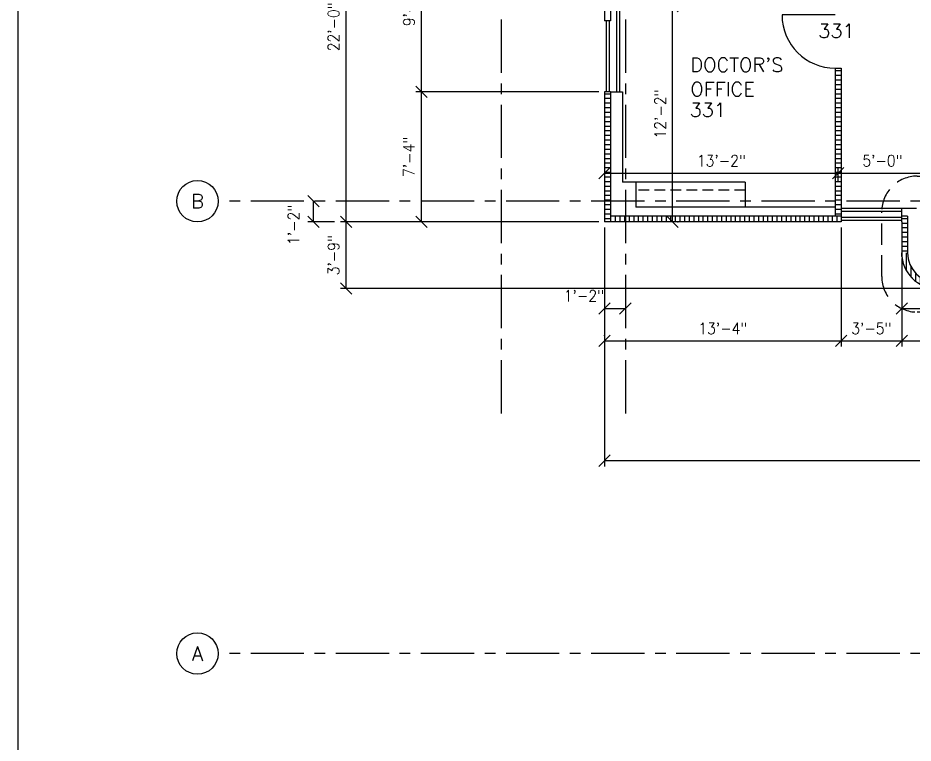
# Model space of a CAD drawing. Header units: inches. Extents: x 0 to 3828, y 0 to 2820.
# Drawn here: x 0 to 606, y 1107 to 1598 of the extents above; entities that cross this region are included whole.
import ezdxf
from ezdxf.enums import TextEntityAlignment as Align

# ---------------------------------------------------------------- set-up
doc = ezdxf.new("R2010")
doc.units = ezdxf.units.IN
doc.header["$LTSCALE"] = 28.8
doc.header["$MEASUREMENT"] = 0
for name, pattern in [('CENTER', [2, 1.25, -0.25, 0.25, -0.25]), ('DASHED', [0.75, 0.5, -0.25]), ('HIDDEN', [0.375, 0.25, -0.125])]:
    doc.linetypes.add(name, pattern=pattern)
for name, color, linetype in [('A-ANNO-DIMS', 1, 'Continuous'), ('A-ANNO-TEXT', 7, 'Continuous'), ('A-ANNO-TTLB', 6, 'Continuous'), ('A-DOOR', 6, 'Continuous'), ('A-FLOR-FURN', 74, 'Continuous'), ('A-GLAZ', 5, 'Continuous'), ('A-GRID', 1, 'CENTER'), ('A-WALL', 4, 'Continuous'), ('A-WALL-PATT', 9, 'Continuous')]:
    doc.layers.add(name, color=color, linetype=linetype)
doc.styles.add('RS', font='romans.shx', dxfattribs={"width": 0.9})
doc.dimstyles.get("Standard").update_dxf_attribs({"dimtxt": 0.18, "dimasz": 0.18, "dimexe": 0.18, "dimexo": 0.0625, "dimgap": 0.09, "dimtad": 0, "dimtih": 1, "dimtoh": 1, "dimdec": 4, "dimzin": 0, "dimdsep": 46, "dimtxsty": 'Standard', "dimcen": 0.09, "dimadec": 0, "dimazin": 0, "dimtfac": 1, "dimtdec": 4, "dimtofl": 0, "dimtmove": 0, "dimatfit": 3, "dimfxl": 0, "dimtolj": 1, "dimtzin": 0, "dimarcsym": 0})
pattern_1 = [(0, (-655, -97), (1e-15, 3.125), [])]
pattern_2 = [(90, (-655, -97), (-3.125, 7e-16), [])]

# ---------------------------------------------------------------- blocks, each defined once
blk = doc.blocks.new('C012')
blk.add_line((0, 0), (-36, 0))
blk.add_arc((0, 0), 36, 180, 270)
blk = doc.blocks.new('C001')
blk.add_circle((0, 0), 14)
blk = doc.blocks.new('_OBLIQUE')
at = {"color": 0, "linetype": 'ByBlock', "lineweight": -2}
blk.add_line((-0.5, -0.5), (0.5, 0.5), dxfattribs=at)
blk = doc.blocks.new('*D156')
at = {"layer": 'A-ANNO-DIMS', "color": 0}
for p, q in [((397, 1456.16), (397, 1294.66)), ((937, 1456.16), (937, 1294.66)), ((397, 1298.5), (937, 1298.5))]:
    blk.add_line(p, q, dxfattribs=at)
at = {"layer": 'Defpoints', "color": 0}
for p in [(397, 1460), (937, 1460), (937, 1298.5)]:
    blk.add_point(p, dxfattribs=at)
at = {"layer": 'A-ANNO-DIMS', "color": 0, "xscale": 7.68, "yscale": 7.68, "zscale": 7.68, "rotation": 180}
blk.add_blockref('_OBLIQUE', (397, 1298.5), dxfattribs=at)
at = {"layer": 'A-ANNO-DIMS', "color": 0, "xscale": 7.68, "yscale": 7.68, "zscale": 7.68}
blk.add_blockref('_OBLIQUE', (937, 1298.5), dxfattribs=at)
at = {"layer": 'A-ANNO-DIMS', "color": 7, "insert": (667, 1306.91), "char_height": 7.68, "attachment_point": 5, "style": 'RS'}
blk.add_mtext('\\A1;45\'-0"', dxfattribs=at)
blk = doc.blocks.new('*D158')
at = {"layer": 'A-ANNO-DIMS', "color": 0}
for p, q in [((557, 1456.16), (557, 1375.66)), ((397, 1382.84), (397, 1383.34)), ((397, 1379.5), (557, 1379.5))]:
    blk.add_line(p, q, dxfattribs=at)
at = {"layer": 'Defpoints', "color": 0}
for p in [(557, 1460), (397, 1379), (557, 1379.5)]:
    blk.add_point(p, dxfattribs=at)
at = {"layer": 'A-ANNO-DIMS', "color": 0, "xscale": 7.68, "yscale": 7.68, "zscale": 7.68, "rotation": 180}
blk.add_blockref('_OBLIQUE', (397, 1379.5), dxfattribs=at)
at = {"layer": 'A-ANNO-DIMS', "color": 0, "xscale": 7.68, "yscale": 7.68, "zscale": 7.68}
blk.add_blockref('_OBLIQUE', (557, 1379.5), dxfattribs=at)
at = {"layer": 'A-ANNO-DIMS', "color": 7, "insert": (477, 1387.91), "char_height": 7.68, "attachment_point": 5, "style": 'RS'}
blk.add_mtext('\\A1;13\'-4"', dxfattribs=at)
blk = doc.blocks.new('*D159')
at = {"layer": 'A-ANNO-DIMS', "color": 0}
for p, q in [((557, 1456.16), (557, 1375.66)), ((598, 1435.16), (598, 1375.66)), ((557, 1379.5), (598, 1379.5))]:
    blk.add_line(p, q, dxfattribs=at)
at = {"layer": 'Defpoints', "color": 0}
for p in [(557, 1460), (598, 1439), (598, 1379.5)]:
    blk.add_point(p, dxfattribs=at)
at = {"layer": 'A-ANNO-DIMS', "color": 0, "xscale": 7.68, "yscale": 7.68, "zscale": 7.68, "rotation": 180}
blk.add_blockref('_OBLIQUE', (557, 1379.5), dxfattribs=at)
at = {"layer": 'A-ANNO-DIMS', "color": 0, "xscale": 7.68, "yscale": 7.68, "zscale": 7.68}
blk.add_blockref('_OBLIQUE', (598, 1379.5), dxfattribs=at)
at = {"layer": 'A-ANNO-DIMS', "color": 7, "insert": (577.5, 1387.91), "char_height": 7.68, "attachment_point": 5, "style": 'RS'}
blk.add_mtext('\\A1;3\'-5"', dxfattribs=at)
blk = doc.blocks.new('*D160')
at = {"layer": 'A-ANNO-DIMS', "color": 0}
for p, q in [((598, 1435.16), (598, 1375.66)), ((615, 1390.66), (615, 1375.66)), ((598, 1379.5), (615, 1379.5))]:
    blk.add_line(p, q, dxfattribs=at)
at = {"layer": 'Defpoints', "color": 0}
for p in [(598, 1439), (615, 1394.5), (615, 1379.5)]:
    blk.add_point(p, dxfattribs=at)
at = {"layer": 'A-ANNO-DIMS', "color": 0, "xscale": 7.68, "yscale": 7.68, "zscale": 7.68, "rotation": 180}
blk.add_blockref('_OBLIQUE', (598, 1379.5), dxfattribs=at)
at = {"layer": 'A-ANNO-DIMS', "color": 0, "xscale": 7.68, "yscale": 7.68, "zscale": 7.68}
blk.add_blockref('_OBLIQUE', (615, 1379.5), dxfattribs=at)
blk = doc.blocks.new('*D165')
at = {"layer": 'A-ANNO-DIMS', "color": 0}
blk.add_line((397, 1401.5), (411, 1401.5), dxfattribs=at)
at = {"layer": 'Defpoints', "color": 0}
for p in [(397, 1401.5), (411, 1401.5), (411, 1401.5)]:
    blk.add_point(p, dxfattribs=at)
at = {"layer": 'A-ANNO-DIMS', "color": 0, "xscale": 7.68, "yscale": 7.68, "zscale": 7.68, "rotation": 180}
blk.add_blockref('_OBLIQUE', (397, 1401.5), dxfattribs=at)
at = {"layer": 'A-ANNO-DIMS', "color": 0, "xscale": 7.68, "yscale": 7.68, "zscale": 7.68}
blk.add_blockref('_OBLIQUE', (411, 1401.5), dxfattribs=at)
at = {"layer": 'A-ANNO-DIMS', "color": 7, "insert": (383, 1410), "char_height": 7.68, "attachment_point": 5, "style": 'RS'}
blk.add_mtext('\\A1;1\'-2"', dxfattribs=at)
blk = doc.blocks.new('*D15')
at = {"layer": 'A-ANNO-DIMS', "color": 0}
blk.add_line((598, 1401.5), (615, 1401.5), dxfattribs=at)
at = {"layer": 'Defpoints', "color": 0}
for p in [(598, 1401.5), (615, 1401.5), (615, 1401.5)]:
    blk.add_point(p, dxfattribs=at)
at = {"layer": 'A-ANNO-DIMS', "color": 0, "xscale": 7.68, "yscale": 7.68, "zscale": 7.68, "rotation": 180}
blk.add_blockref('_OBLIQUE', (598, 1401.5), dxfattribs=at)
at = {"layer": 'A-ANNO-DIMS', "color": 0, "xscale": 7.68, "yscale": 7.68, "zscale": 7.68}
blk.add_blockref('_OBLIQUE', (615, 1401.5), dxfattribs=at)
at = {"layer": 'A-ANNO-DIMS', "color": 7, "insert": (634, 1409), "char_height": 7.68, "attachment_point": 5, "style": 'RS'}
blk.add_mtext('\\A1;1\'-5"', dxfattribs=at)
blk = doc.blocks.new('*D175')
at = {"layer": 'A-ANNO-DIMS', "color": 0}
for p, q in [((393.16, 1460), (218.16, 1460)), ((222, 1415), (222, 1460)), ((618.16, 1415), (218.16, 1415))]:
    blk.add_line(p, q, dxfattribs=at)
at = {"layer": 'Defpoints', "color": 0}
for p in [(222, 1460), (397, 1460), (622, 1415)]:
    blk.add_point(p, dxfattribs=at)
at = {"layer": 'A-ANNO-DIMS', "color": 0, "xscale": 7.68, "yscale": 7.68, "zscale": 7.68}
for p, rotation in [((222, 1460), 90), ((222, 1415), 270)]:
    blk.add_blockref('_OBLIQUE', p, dxfattribs=dict(at, rotation=rotation))
at = {"layer": 'A-ANNO-DIMS', "color": 7, "insert": (213.59, 1437.5), "char_height": 7.68, "attachment_point": 5, "rotation": 90, "style": 'RS'}
blk.add_mtext('\\A1;3\'-9"', dxfattribs=at)
blk = doc.blocks.new('*D176')
at = {"layer": 'A-ANNO-DIMS', "color": 0}
for p, q in [((329.16, 1724), (218.16, 1724)), ((222, 1460), (222, 1724)), ((393.16, 1460), (218.16, 1460))]:
    blk.add_line(p, q, dxfattribs=at)
at = {"layer": 'Defpoints', "color": 0}
for p in [(222, 1724), (333, 1724), (397, 1460)]:
    blk.add_point(p, dxfattribs=at)
at = {"layer": 'A-ANNO-DIMS', "color": 0, "xscale": 7.68, "yscale": 7.68, "zscale": 7.68}
for p, rotation in [((222, 1724), 90), ((222, 1460), 270)]:
    blk.add_blockref('_OBLIQUE', p, dxfattribs=dict(at, rotation=rotation))
at = {"layer": 'A-ANNO-DIMS', "color": 7, "insert": (213.59, 1592), "char_height": 7.68, "attachment_point": 5, "rotation": 90, "style": 'RS'}
blk.add_mtext('\\A1;22\'-0"', dxfattribs=at)
blk = doc.blocks.new('*D180')
at = {"layer": 'A-ANNO-DIMS', "color": 0}
for p, q in [((393.16, 1548), (269.16, 1548)), ((273, 1460), (273, 1548)), ((269.66, 1460), (269.16, 1460))]:
    blk.add_line(p, q, dxfattribs=at)
at = {"layer": 'Defpoints', "color": 0}
for p in [(273, 1548), (397, 1548), (273.5, 1460)]:
    blk.add_point(p, dxfattribs=at)
at = {"layer": 'A-ANNO-DIMS', "color": 0, "xscale": 7.68, "yscale": 7.68, "zscale": 7.68}
for p, rotation in [((273, 1548), 90), ((273, 1460), 270)]:
    blk.add_blockref('_OBLIQUE', p, dxfattribs=dict(at, rotation=rotation))
at = {"layer": 'A-ANNO-DIMS', "color": 7, "insert": (264.59, 1504), "char_height": 7.68, "attachment_point": 5, "rotation": 90, "style": 'RS'}
blk.add_mtext('\\A1;7\'-4"', dxfattribs=at)
blk = doc.blocks.new('*D181')
at = {"layer": 'A-ANNO-DIMS', "color": 0}
for p, q in [((393.16, 1664), (269.16, 1664)), ((273, 1548), (273, 1664)), ((393.16, 1548), (269.16, 1548))]:
    blk.add_line(p, q, dxfattribs=at)
at = {"layer": 'Defpoints', "color": 0}
for p in [(273, 1664), (397, 1664), (397, 1548)]:
    blk.add_point(p, dxfattribs=at)
at = {"layer": 'A-ANNO-DIMS', "color": 0, "xscale": 7.68, "yscale": 7.68, "zscale": 7.68}
for p, rotation in [((273, 1664), 90), ((273, 1548), 270)]:
    blk.add_blockref('_OBLIQUE', p, dxfattribs=dict(at, rotation=rotation))
at = {"layer": 'A-ANNO-DIMS', "color": 7, "insert": (264.59, 1606), "char_height": 7.68, "attachment_point": 5, "rotation": 90, "style": 'RS'}
blk.add_mtext('\\A1;9\'-8"', dxfattribs=at)
blk = doc.blocks.new('*D174')
at = {"layer": 'A-ANNO-DIMS', "color": 0}
for p, q in [((200, 1460), (200, 1474)), ((214.32, 1460), (196.16, 1460))]:
    blk.add_line(p, q, dxfattribs=at)
at = {"layer": 'Defpoints', "color": 0}
for p in [(200, 1474), (200, 1474), (218.16, 1460)]:
    blk.add_point(p, dxfattribs=at)
at = {"layer": 'A-ANNO-DIMS', "color": 0, "xscale": 7.68, "yscale": 7.68, "zscale": 7.68}
for p, rotation in [((200, 1474), 90), ((200, 1460), 270)]:
    blk.add_blockref('_OBLIQUE', p, dxfattribs=dict(at, rotation=rotation))
at = {"layer": 'A-ANNO-DIMS', "color": 7, "insert": (186.5, 1458), "char_height": 7.68, "attachment_point": 5, "rotation": 90, "style": 'RS'}
blk.add_mtext('\\A1;1\'-2"', dxfattribs=at)
blk = doc.blocks.new('*D237')
at = {"layer": 'A-ANNO-DIMS', "color": 0}
for p, q in [((429.34, 1606), (446.84, 1606)), ((443, 1460), (443, 1606)), ((446.34, 1460), (446.84, 1460))]:
    blk.add_line(p, q, dxfattribs=at)
at = {"layer": 'Defpoints', "color": 0}
for p in [(425.5, 1606), (443, 1606), (442.5, 1460)]:
    blk.add_point(p, dxfattribs=at)
at = {"layer": 'A-ANNO-DIMS', "color": 0, "xscale": 7.68, "yscale": 7.68, "zscale": 7.68}
for p, rotation in [((443, 1606), 90), ((443, 1460), 270)]:
    blk.add_blockref('_OBLIQUE', p, dxfattribs=dict(at, rotation=rotation))
at = {"layer": 'A-ANNO-DIMS', "color": 7, "insert": (434.59, 1533), "char_height": 7.68, "attachment_point": 5, "rotation": 90, "style": 'RS'}
blk.add_mtext('\\A1;12\'-2"', dxfattribs=at)
blk = doc.blocks.new('*D244')
at = {"layer": 'A-ANNO-DIMS', "color": 0}
for p, q in [((555, 1486.84), (555, 1496.84)), ((397, 1493), (555, 1493)), ((397, 1491.16), (397, 1489.16))]:
    blk.add_line(p, q, dxfattribs=at)
at = {"layer": 'Defpoints', "color": 0}
for p in [(397, 1495), (555, 1493), (555, 1483)]:
    blk.add_point(p, dxfattribs=at)
at = {"layer": 'A-ANNO-DIMS', "color": 0, "xscale": 7.68, "yscale": 7.68, "zscale": 7.68, "rotation": 180}
blk.add_blockref('_OBLIQUE', (397, 1493), dxfattribs=at)
at = {"layer": 'A-ANNO-DIMS', "color": 0, "xscale": 7.68, "yscale": 7.68, "zscale": 7.68}
blk.add_blockref('_OBLIQUE', (555, 1493), dxfattribs=at)
at = {"layer": 'A-ANNO-DIMS', "color": 7, "insert": (476, 1501.41), "char_height": 7.68, "attachment_point": 5, "style": 'RS'}
blk.add_mtext('\\A1;13\'-2"', dxfattribs=at)
blk = doc.blocks.new('*D245')
at = {"layer": 'A-ANNO-DIMS', "color": 0}
for p, q in [((555, 1486.84), (555, 1496.84)), ((615, 1490.34), (615, 1496.84)), ((555, 1493), (615, 1493))]:
    blk.add_line(p, q, dxfattribs=at)
at = {"layer": 'Defpoints', "color": 0}
for p in [(615, 1493), (615, 1486.5), (555, 1483)]:
    blk.add_point(p, dxfattribs=at)
at = {"layer": 'A-ANNO-DIMS', "color": 0, "xscale": 7.68, "yscale": 7.68, "zscale": 7.68, "rotation": 180}
blk.add_blockref('_OBLIQUE', (555, 1493), dxfattribs=at)
at = {"layer": 'A-ANNO-DIMS', "color": 0, "xscale": 7.68, "yscale": 7.68, "zscale": 7.68}
blk.add_blockref('_OBLIQUE', (615, 1493), dxfattribs=at)
at = {"layer": 'A-ANNO-DIMS', "color": 7, "insert": (585, 1501.41), "char_height": 7.68, "attachment_point": 5, "style": 'RS'}
blk.add_mtext('\\A1;5\'-0"', dxfattribs=at)

msp = doc.modelspace()

# ---------------------------------------------------------------- hatches: boundary and pattern name
at = {"layer": 'A-WALL-PATT'}
h = msp.add_hatch(dxfattribs=at)
h.set_pattern_fill('ANSI31', color=256, scale=25, angle=315, style=0)
h.set_pattern_definition(pattern_1)
h.paths.add_polyline_path([(557, 1564), (553, 1564), (553, 1464), (557, 1464)])
h = msp.add_hatch(dxfattribs=at)
h.set_pattern_fill('ANSI31', color=256, scale=25, angle=315, style=0)
h.set_pattern_definition(pattern_1)
h.paths.add_polyline_path([(401, 1548), (397, 1548), (397, 1460), (401, 1460)])
h = msp.add_hatch(dxfattribs=at)
h.set_pattern_fill('ANSI31', color=256, scale=25, angle=45, style=0)
h.set_pattern_definition(pattern_2)
h.paths.add_polyline_path([(557, 1464), (401, 1464), (401, 1460), (557, 1460)])
h = msp.add_hatch(dxfattribs=at)
h.set_pattern_fill('ANSI31', color=256, scale=25, angle=315, style=0)
h.set_pattern_definition(pattern_1)
h.paths.add_polyline_path([(602, 1464), (598, 1464), (598, 1460), (598, 1439), (602, 1439)])
h = msp.add_hatch(dxfattribs=at)
h.set_pattern_fill('ANSI31', color=256, scale=25, angle=45, style=0)
h.set_pattern_definition(pattern_2)
h.paths.add_polyline_path([(760, 1439), (756, 1439, -0.414213562), (736, 1419), (622, 1419, -0.414213562), (602, 1439), (598, 1439, 0.414213562), (622, 1415), (736, 1415, 0.414213562)])

# ---------------------------------------------------------------- linework, layer by layer
at = {"layer": 'A-ANNO-TEXT', "linetype": 'DASHED'}
msp.add_lwpolyline([(608.5, 1491), (744, 1491, -0.414213562), (768, 1467), (768, 1423, -0.414213562), (744, 1399), (608.5, 1399, -0.414213562), (584.5, 1423), (584.5, 1467, -0.414213562)], format="xyb", close=True, dxfattribs=at)
at = {"layer": 'A-ANNO-TTLB'}
msp.add_lwpolyline([(3828, 2820), (0, 2820), (0, 0), (3828, 0)], close=True, dxfattribs=at)
at = {"layer": 'A-FLOR-FURN'}
for q in [(418, 1487), (492, 1470)]:
    msp.add_line((492, 1487), q, dxfattribs=at)
at = {"layer": 'A-FLOR-FURN', "linetype": 'HIDDEN'}
msp.add_line((492, 1481.5), (418, 1481.5), dxfattribs=at)
at = {"layer": 'A-GLAZ'}
for p, q in [((405, 1604), (405, 1548)), ((407, 1604), (407, 1548)), ((398, 1596), (398, 1548)), ((400, 1596), (400, 1548)), ((598, 1469), (557, 1469)), ((598, 1467), (557, 1467)), ((598, 1463), (557, 1463)), ((598, 1461), (557, 1461))]:
    msp.add_line(p, q, dxfattribs=at)
at = {"layer": 'A-GRID'}
for p, q in [((327, 2518.5), (327, 1325.5)), ((411, 2518.5), (411, 1325.5)), ((2785.5, 1474), (135.5, 1474)), ((2785.5, 1168), (135.5, 1168))]:
    msp.add_line(p, q, dxfattribs=at)
at = {"layer": 'A-WALL'}
for p, q in [((397, 1616), (397, 1596)), ((401, 1616), (401, 1596)), ((401, 1596), (397, 1596)), ((553, 1564), (557, 1564)), ((553, 1564), (553, 1464)), ((557, 1564), (557, 1460)), ((401, 1548), (397, 1548)), ((397, 1548), (397, 1460)), ((401, 1548), (401, 1464)), ((401, 1548), (409, 1548)), ((409, 1548), (409, 1487)), ((418, 1487), (409, 1487)), ((418, 1487), (418, 1470)), ((553, 1470), (418, 1470)), ((598, 1464), (598, 1469)), ((608, 1469), (598, 1469)), ((557, 1460), (397, 1460)), ((557, 1464), (401, 1464)), ((602, 1464), (598, 1464)), ((598, 1460), (598, 1464)), ((598, 1460), (598, 1439)), ((602, 1464), (602, 1439))]:
    msp.add_line(p, q, dxfattribs=at)
for radius in [24, 20]:
    msp.add_arc((622, 1439), radius, 180, 270, dxfattribs=at)

# ---------------------------------------------------------------- block references
at = {"layer": 'A-ANNO-TEXT'}
for p in [(121.5, 1474), (121.5, 1168)]:
    msp.add_blockref('C001', p, dxfattribs=at)
at = {"layer": 'A-DOOR'}
msp.add_blockref('C012', (553, 1600), dxfattribs=at)

# ---------------------------------------------------------------- texts
at = {"layer": 'A-ANNO-TEXT', "style": 'RS'}
for s, p in [('331', (541.5, 1584.5)), ("DOCTOR'S", (455, 1561.5)), ('OFFICE', (455, 1545)), ('331', (454.5, 1531))]:
    msp.add_text(s, height=9.6, dxfattribs=at).set_placement(p)
for s, p in [('B', (121.5, 1474)), ('A', (121.5, 1168))]:
    msp.add_text(s, height=9.6, dxfattribs=at).set_placement(p, align=Align.MIDDLE)

# ---------------------------------------------------------------- dimensions: what is measured, and where the dimension line sits
at = {"layer": 'A-ANNO-DIMS'}
for base, p1, p2, picture, middle in [((222, 1724), (397, 1460), (333, 1724), '*D176', (213.58857, 1592)), ((273, 1664), (397, 1548), (397, 1664), '*D181', (264.58857, 1606)), ((443, 1606), (442.5, 1460), (425.5, 1606), '*D237', (434.58857, 1533)), ((273, 1548), (273.5, 1460), (397, 1548), '*D180', (264.58857, 1504)), ((222, 1460), (622, 1415), (397, 1460), '*D175', (213.58857, 1437.5))]:
    dim = msp.add_linear_dim(base=base, p1=p1, p2=p2, angle=90, dimstyle='Standard', override={"dimscale": 96, "dimtxt": 0.08, "dimasz": 0.08, "dimexe": 0.04, "dimexo": 0.04, "dimgap": 0.04, "dimtad": 1, "dimtih": 0, "dimtoh": 0, "dimzin": 3, "dimlunit": 4, "dimtxsty": 'RS', "dimblk": 'OBLIQUE', "dimclrt": 7, "dimtofl": 1, "dimtmove": 2}, dxfattribs=at)
    dim.commit()
    dim.dimension.update_dxf_attribs({"geometry": picture, "text_midpoint": middle})
for base, p1, p2, picture, middle in [((555, 1493), (397, 1495), (555, 1483), '*D244', (476, 1501.41143)), ((615, 1493), (555, 1483), (615, 1486.5), '*D245', (585, 1501.41143)), ((937, 1298.5), (397, 1460), (937, 1460), '*D156', (667, 1306.91143)), ((557, 1379.5), (397, 1379), (557, 1460), '*D158', (477, 1387.91143)), ((598, 1379.5), (557, 1460), (598, 1439), '*D159', (577.5, 1387.91143))]:
    dim = msp.add_linear_dim(base=base, p1=p1, p2=p2, dimstyle='Standard', override={"dimscale": 96, "dimtxt": 0.08, "dimasz": 0.08, "dimexe": 0.04, "dimexo": 0.04, "dimgap": 0.04, "dimtad": 1, "dimtih": 0, "dimtoh": 0, "dimzin": 3, "dimlunit": 4, "dimtxsty": 'RS', "dimblk": 'OBLIQUE', "dimclrt": 7, "dimtofl": 1, "dimtmove": 2}, dxfattribs=at)
    dim.commit()
    dim.dimension.update_dxf_attribs({"geometry": picture, "text_midpoint": middle})
dim = msp.add_linear_dim(base=(200, 1474), p1=(218.16, 1460), p2=(200, 1474), angle=90, dimstyle='Standard', override={"dimscale": 96, "dimtxt": 0.08, "dimasz": 0.08, "dimexe": 0.04, "dimexo": 0.04, "dimgap": 0.04, "dimtad": 1, "dimtih": 0, "dimtoh": 0, "dimzin": 3, "dimlunit": 4, "dimtxsty": 'RS', "dimblk": 'OBLIQUE', "dimclrt": 7, "dimtofl": 1, "dimtmove": 2}, dxfattribs=at)
dim.commit()
dim.dimension.update_dxf_attribs({"geometry": '*D174', "text_midpoint": (186.5, 1458), "dimtype": 160})
dim = msp.add_linear_dim(base=(615, 1379.5), p1=(598, 1439), p2=(615, 1394.5), text=' ', dimstyle='Standard', override={"dimscale": 96, "dimtxt": 0.08, "dimasz": 0.08, "dimexe": 0.04, "dimexo": 0.04, "dimgap": 0.04, "dimtad": 1, "dimtih": 0, "dimtoh": 0, "dimzin": 3, "dimlunit": 4, "dimtxsty": 'RS', "dimblk": 'OBLIQUE', "dimclrt": 7, "dimtofl": 1, "dimtmove": 2}, dxfattribs=at)
dim.commit()
dim.dimension.update_dxf_attribs({"geometry": '*D160', "text_midpoint": (606.5, 1379.5)})
for base, p1, p2, picture, middle in [((411, 1401.5), (397, 1401.5), (411, 1401.5), '*D165', (383, 1410)), ((615, 1401.5), (598, 1401.5), (615, 1401.5), '*D15', (634, 1409))]:
    dim = msp.add_linear_dim(base=base, p1=p1, p2=p2, dimstyle='Standard', override={"dimscale": 96, "dimtxt": 0.08, "dimasz": 0.08, "dimexe": 0.04, "dimexo": 0.04, "dimgap": 0.04, "dimtad": 1, "dimtih": 0, "dimtoh": 0, "dimzin": 3, "dimlunit": 4, "dimtxsty": 'RS', "dimblk": 'OBLIQUE', "dimclrt": 7, "dimtofl": 1, "dimtmove": 2}, dxfattribs=at)
    dim.commit()
    dim.dimension.update_dxf_attribs({"geometry": picture, "text_midpoint": middle, "dimtype": 160})

doc.saveas('drawing.dxf')
